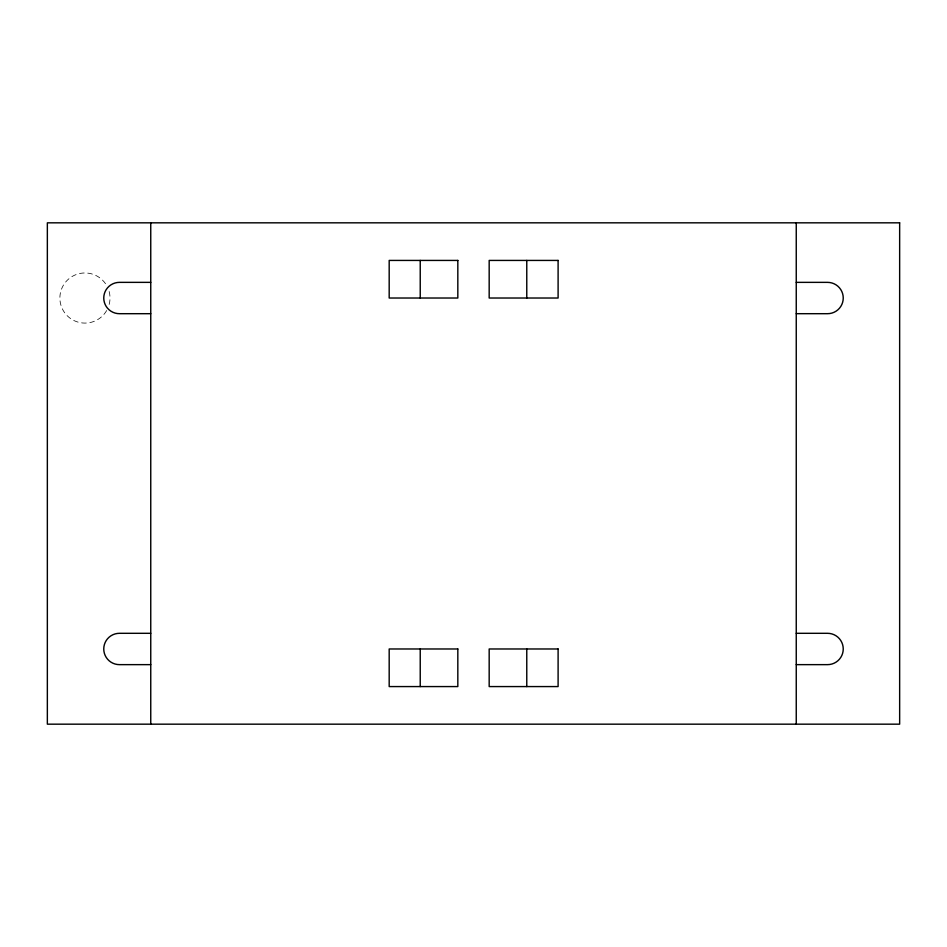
<?xml version="1.0" encoding="UTF-8"?>
<svg xmlns="http://www.w3.org/2000/svg" width="947" height="947" viewBox="0 0 947 947"><rect width="100%" height="100%" fill="white"/><g stroke="black" fill="none" stroke-linecap="round" stroke-linejoin="round"><path stroke-width="0.71" stroke-dasharray="4.74 3.55" d="M109.165 291.534A25.072 25.072 0 0 1 109.165 304.52M106.656 310.557A25.072 25.072 0 0 1 68.835 317.233A25.072 25.072 0 0 1 68.835 278.82A25.072 25.072 0 0 1 106.656 285.497"/><path stroke-width="1.42" d="M150.751 282.36L119.417 282.36A15.673 15.673 0 0 0 103.756 298.021A15.673 15.673 0 0 0 119.417 313.694L150.751 313.694M796.249 282.36L827.583 282.36A15.673 15.673 0 0 1 843.244 298.021A15.673 15.673 0 0 1 827.583 313.694L796.249 313.694M150.751 633.306L119.417 633.306A15.673 15.673 0 0 0 103.756 648.979A15.673 15.673 0 0 0 119.417 664.64L150.751 664.64M796.249 633.306L827.583 633.306A15.673 15.673 0 0 1 843.244 648.979A15.673 15.673 0 0 1 827.583 664.64L796.249 664.64M796.249 222.829L796.249 724.171M526.769 260.425L526.769 298.021M526.769 648.979L526.769 686.575M420.231 260.425L420.231 298.021M420.231 648.979L420.231 686.575M150.751 222.829L150.751 724.171M899.65 222.829L47.35 222.829L47.35 724.171L899.65 724.171L899.65 222.829M457.827 260.425L389.181 260.425L389.181 298.021L457.827 298.021L457.827 260.425M558.103 260.425L489.173 260.425L489.173 298.021L558.103 298.021L558.103 260.425M457.827 648.979L389.181 648.979L389.181 686.575L457.827 686.575L457.827 648.979M558.103 648.979L489.173 648.979L489.173 686.575L558.103 686.575L558.103 648.979"/></g></svg>
